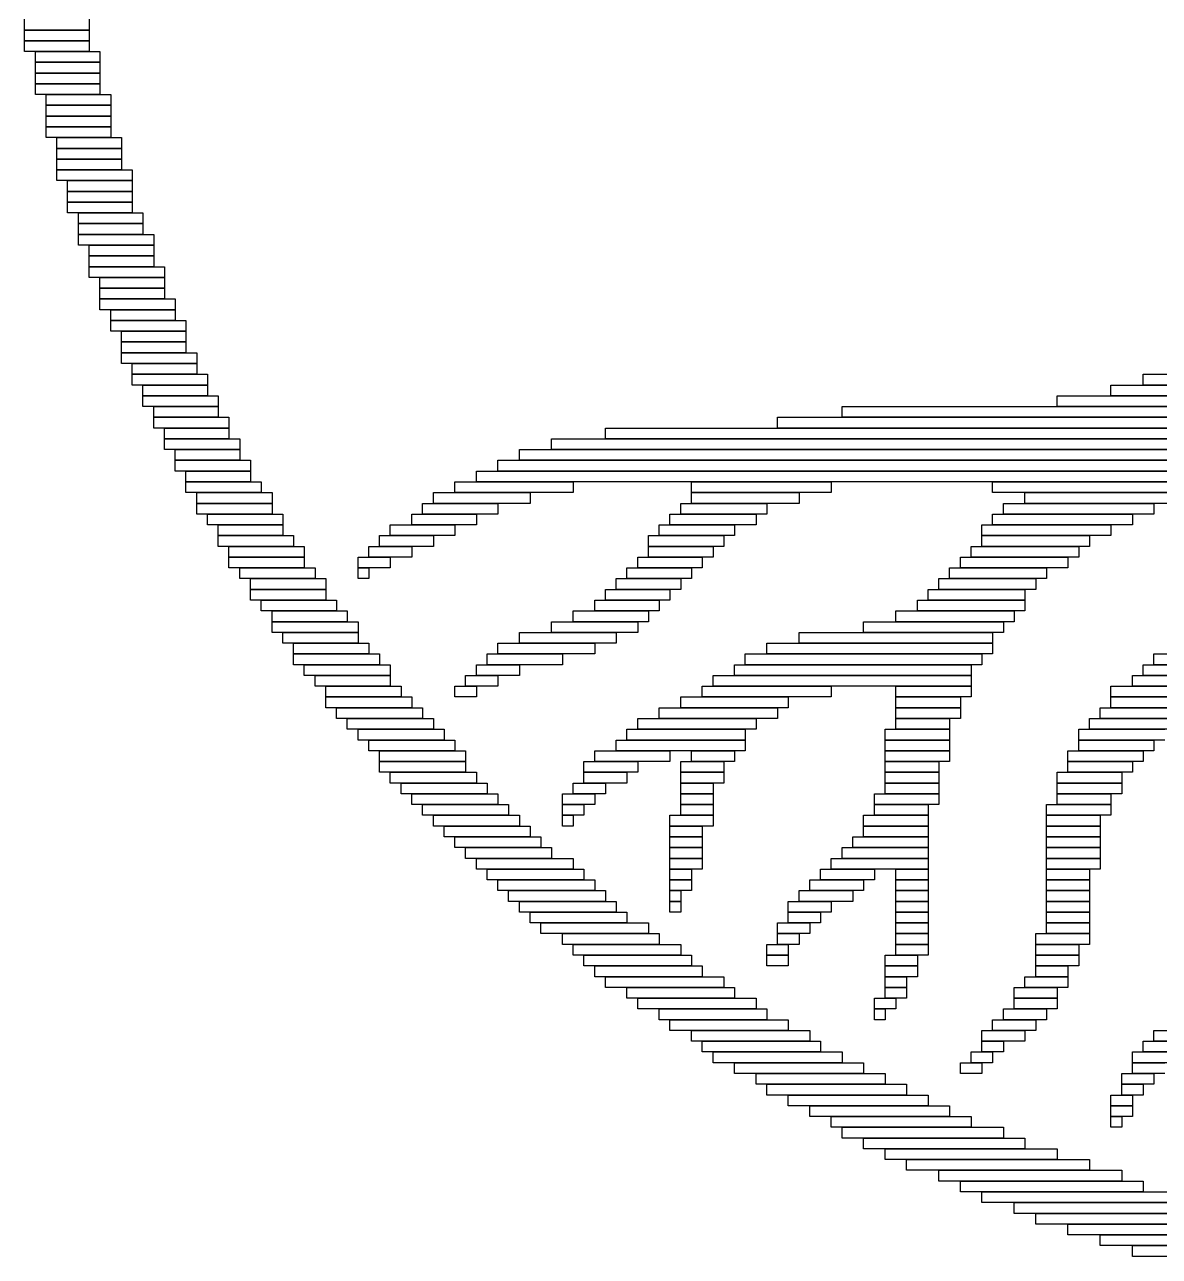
# Model space of a CAD drawing. Extents: x 28 to 995, y 169 to 891.
# Drawn here: x 369 to 474.5, y 177 to 291.5 of the extents above; entities that cross this region are included whole.
import ezdxf

# ---------------------------------------------------------------- set-up
doc = ezdxf.new("R2010")
doc.units = 0

msp = doc.modelspace()

# ---------------------------------------------------------------- linework, layer by layer
for p, q in [((369, 291), (369, 292)), ((375, 292), (375, 291)), ((375, 291), (369, 291)), ((369, 291), (375, 291)), ((369, 290), (369, 291)), ((375, 291), (375, 290)), ((375, 290), (369, 290)), ((369, 290), (375, 290)), ((369, 289), (369, 290)), ((375, 290), (375, 289)), ((375, 289), (369, 289)), ((370, 289), (376, 289)), ((370, 288), (370, 289)), ((376, 289), (376, 288)), ((376, 288), (370, 288)), ((370, 288), (376, 288)), ((370, 287), (370, 288)), ((376, 288), (376, 287)), ((376, 287), (370, 287)), ((370, 287), (376, 287)), ((370, 286), (370, 287)), ((376, 287), (376, 286)), ((376, 286), (370, 286)), ((370, 286), (376, 286)), ((370, 285), (370, 286)), ((376, 286), (376, 285)), ((376, 285), (370, 285)), ((371, 285), (377, 285)), ((371, 284), (371, 285)), ((377, 284), (371, 284)), ((371, 284), (377, 284)), ((371, 283), (371, 284)), ((377, 285), (377, 284)), ((377, 284), (377, 283)), ((377, 283), (371, 283)), ((371, 283), (377, 283)), ((371, 282), (371, 283)), ((377, 283), (377, 282)), ((377, 282), (371, 282)), ((371, 282), (377, 282)), ((371, 281), (371, 282)), ((377, 282), (377, 281)), ((377, 281), (371, 281)), ((372, 281), (378, 281)), ((372, 280), (372, 281)), ((378, 281), (378, 280)), ((378, 280), (372, 280)), ((372, 280), (378, 280)), ((372, 279), (372, 280)), ((378, 280), (378, 279)), ((378, 279), (372, 279)), ((372, 279), (378, 279)), ((372, 278), (372, 279)), ((378, 279), (378, 278)), ((378, 278), (372, 278)), ((372, 278), (379, 278)), ((372, 277), (372, 278)), ((379, 278), (379, 277)), ((379, 277), (372, 277)), ((373, 277), (379, 277)), ((373, 276), (373, 277)), ((379, 276), (373, 276)), ((373, 276), (379, 276)), ((373, 275), (373, 276)), ((379, 277), (379, 276)), ((379, 276), (379, 275)), ((379, 275), (373, 275)), ((373, 275), (379, 275)), ((373, 274), (373, 275)), ((379, 275), (379, 274)), ((379, 274), (373, 274)), ((374, 274), (380, 274)), ((374, 273), (374, 274)), ((380, 274), (380, 273)), ((380, 273), (374, 273)), ((374, 273), (380, 273)), ((374, 272), (374, 273)), ((380, 273), (380, 272)), ((380, 272), (374, 272)), ((374, 272), (381, 272)), ((374, 271), (374, 272)), ((381, 272), (381, 271)), ((381, 271), (374, 271)), ((375, 271), (381, 271)), ((375, 270), (375, 271)), ((381, 271), (381, 270)), ((381, 270), (375, 270)), ((375, 270), (381, 270)), ((375, 269), (375, 270)), ((381, 270), (381, 269)), ((381, 269), (375, 269)), ((375, 269), (382, 269)), ((375, 268), (375, 269)), ((382, 268), (375, 268)), ((376, 268), (382, 268)), ((376, 267), (376, 268)), ((382, 269), (382, 268)), ((382, 268), (382, 267)), ((382, 267), (376, 267)), ((376, 267), (382, 267)), ((376, 266), (376, 267)), ((382, 267), (382, 266)), ((382, 266), (376, 266)), ((376, 266), (383, 266)), ((376, 265), (376, 266)), ((383, 266), (383, 265)), ((383, 265), (376, 265)), ((377, 265), (383, 265)), ((377, 264), (377, 265)), ((383, 265), (383, 264)), ((383, 264), (377, 264)), ((377, 264), (384, 264)), ((377, 263), (377, 264)), ((384, 264), (384, 263)), ((384, 263), (377, 263)), ((378, 263), (384, 263)), ((378, 262), (378, 263)), ((384, 263), (384, 262)), ((384, 262), (378, 262)), ((378, 262), (384, 262)), ((378, 261), (378, 262)), ((384, 262), (384, 261)), ((384, 261), (378, 261)), ((378, 261), (385, 261)), ((378, 260), (378, 261)), ((385, 260), (378, 260)), ((379, 260), (385, 260)), ((379, 259), (379, 260)), ((385, 261), (385, 260)), ((385, 260), (385, 259)), ((385, 259), (379, 259)), ((379, 259), (386, 259)), ((379, 258), (379, 259)), ((386, 259), (386, 258)), ((473, 259), (496, 259)), ((473, 258), (473, 259)), ((386, 258), (379, 258)), ((380, 258), (386, 258)), ((380, 257), (380, 258)), ((386, 258), (386, 257)), ((470, 258), (495, 258)), ((470, 257), (470, 258)), ((496, 258), (473, 258)), ((386, 257), (380, 257)), ((380, 257), (387, 257)), ((380, 256), (380, 257)), ((387, 257), (387, 256)), ((465, 257), (494, 257)), ((465, 256), (465, 257)), ((495, 257), (470, 257)), ((387, 256), (380, 256)), ((381, 256), (387, 256)), ((381, 255), (381, 256)), ((387, 256), (387, 255)), ((445, 256), (493, 256)), ((445, 255), (445, 256)), ((494, 256), (465, 256)), ((387, 255), (381, 255)), ((381, 255), (388, 255)), ((381, 254), (381, 255)), ((388, 255), (388, 254)), ((439, 255), (491, 255)), ((439, 254), (439, 255)), ((493, 255), (445, 255)), ((388, 254), (381, 254)), ((382, 254), (388, 254)), ((382, 253), (382, 254)), ((388, 254), (388, 253)), ((423, 254), (490, 254)), ((423, 253), (423, 254)), ((491, 254), (439, 254)), ((388, 253), (382, 253)), ((382, 253), (389, 253)), ((382, 252), (382, 253)), ((389, 252), (382, 252)), ((383, 252), (389, 252)), ((383, 251), (383, 252)), ((389, 253), (389, 252)), ((389, 252), (389, 251)), ((415, 252), (486, 252)), ((415, 251), (415, 252)), ((418, 253), (488, 253)), ((418, 252), (418, 253)), ((488, 252), (418, 252)), ((490, 253), (423, 253)), ((389, 251), (383, 251)), ((383, 251), (390, 251)), ((383, 250), (383, 251)), ((390, 251), (390, 250)), ((413, 251), (484, 251)), ((413, 250), (413, 251)), ((486, 251), (415, 251)), ((390, 250), (383, 250)), ((384, 250), (390, 250)), ((384, 249), (384, 250)), ((390, 250), (390, 249)), ((411, 250), (482, 250)), ((411, 249), (411, 250)), ((484, 250), (413, 250)), ((390, 249), (384, 249)), ((384, 249), (391, 249)), ((384, 248), (384, 249)), ((391, 249), (391, 248)), ((409, 249), (420, 249)), ((409, 248), (409, 249)), ((482, 249), (411, 249)), ((420, 249), (420, 248)), ((431, 249), (444, 249)), ((431, 248), (431, 249)), ((444, 249), (444, 248)), ((459, 249), (479, 249)), ((459, 248), (459, 249)), ((391, 248), (384, 248)), ((385, 248), (392, 248)), ((385, 247), (385, 248)), ((392, 248), (392, 247)), ((407, 248), (416, 248)), ((407, 247), (407, 248)), ((420, 248), (409, 248)), ((416, 248), (416, 247)), ((444, 248), (431, 248)), ((431, 248), (441, 248)), ((431, 247), (431, 248)), ((441, 248), (441, 247)), ((479, 248), (459, 248)), ((462, 248), (476, 248)), ((462, 247), (462, 248)), ((392, 247), (385, 247)), ((385, 247), (392, 247)), ((385, 246), (385, 247)), ((392, 247), (392, 246)), ((406, 247), (413, 247)), ((406, 246), (406, 247)), ((416, 247), (407, 247)), ((413, 247), (413, 246)), ((430, 247), (438, 247)), ((430, 246), (430, 247)), ((441, 247), (431, 247)), ((438, 247), (438, 246)), ((460, 247), (474, 247)), ((460, 246), (460, 247)), ((476, 247), (462, 247)), ((474, 247), (474, 246)), ((392, 246), (385, 246)), ((386, 246), (393, 246)), ((386, 245), (386, 246)), ((393, 246), (393, 245)), ((405, 246), (411, 246)), ((405, 245), (405, 246)), ((413, 246), (406, 246)), ((411, 246), (411, 245)), ((429, 246), (437, 246)), ((429, 245), (429, 246)), ((438, 246), (430, 246)), ((437, 246), (437, 245)), ((459, 246), (472, 246)), ((459, 245), (459, 246)), ((474, 246), (460, 246)), ((472, 246), (472, 245)), ((393, 245), (386, 245)), ((387, 245), (393, 245)), ((387, 244), (387, 245)), ((393, 244), (387, 244)), ((387, 244), (394, 244)), ((387, 243), (387, 244)), ((393, 245), (393, 244)), ((394, 244), (394, 243)), ((402, 244), (407, 244)), ((402, 243), (402, 244)), ((403, 245), (409, 245)), ((403, 244), (403, 245)), ((409, 244), (403, 244)), ((411, 245), (405, 245)), ((407, 244), (407, 243)), ((409, 245), (409, 244)), ((427, 244), (434, 244)), ((427, 243), (427, 244)), ((428, 245), (435, 245)), ((428, 244), (428, 245)), ((435, 244), (428, 244)), ((437, 245), (429, 245)), ((434, 244), (434, 243)), ((435, 245), (435, 244)), ((458, 245), (470, 245)), ((458, 244), (458, 245)), ((470, 244), (458, 244)), ((458, 244), (468, 244)), ((458, 243), (458, 244)), ((472, 245), (459, 245)), ((468, 244), (468, 243)), ((470, 245), (470, 244)), ((394, 243), (387, 243)), ((388, 243), (395, 243)), ((388, 242), (388, 243)), ((395, 243), (395, 242)), ((401, 243), (405, 243)), ((401, 242), (401, 243)), ((407, 243), (402, 243)), ((405, 243), (405, 242)), ((434, 243), (427, 243)), ((427, 243), (433, 243)), ((427, 242), (427, 243)), ((433, 243), (433, 242)), ((457, 243), (467, 243)), ((457, 242), (457, 243)), ((468, 243), (458, 243)), ((467, 243), (467, 242)), ((395, 242), (388, 242)), ((388, 242), (395, 242)), ((388, 241), (388, 242)), ((395, 242), (395, 241)), ((400, 242), (403, 242)), ((400, 241), (400, 242)), ((405, 242), (401, 242)), ((403, 242), (403, 241)), ((426, 242), (432, 242)), ((426, 241), (426, 242)), ((433, 242), (427, 242)), ((432, 242), (432, 241)), ((456, 242), (466, 242)), ((456, 241), (456, 242)), ((467, 242), (457, 242)), ((466, 242), (466, 241)), ((395, 241), (388, 241)), ((389, 241), (396, 241)), ((389, 240), (389, 241)), ((396, 241), (396, 240)), ((403, 241), (400, 241)), ((400, 241), (401, 241)), ((400, 240), (400, 241)), ((401, 241), (401, 240)), ((425, 241), (431, 241)), ((425, 240), (425, 241)), ((432, 241), (426, 241)), ((431, 241), (431, 240)), ((455, 241), (464, 241)), ((455, 240), (455, 241)), ((466, 241), (456, 241)), ((464, 241), (464, 240)), ((396, 240), (389, 240)), ((390, 240), (397, 240)), ((390, 239), (390, 240)), ((397, 240), (397, 239)), ((401, 240), (400, 240)), ((424, 240), (430, 240)), ((424, 239), (424, 240)), ((431, 240), (425, 240)), ((430, 240), (430, 239)), ((454, 240), (463, 240)), ((454, 239), (454, 240)), ((464, 240), (455, 240)), ((463, 240), (463, 239)), ((397, 239), (390, 239)), ((390, 239), (397, 239)), ((390, 238), (390, 239)), ((397, 239), (397, 238)), ((423, 239), (429, 239)), ((423, 238), (423, 239)), ((430, 239), (424, 239)), ((429, 239), (429, 238)), ((453, 239), (462, 239)), ((453, 238), (453, 239)), ((463, 239), (454, 239)), ((462, 239), (462, 238)), ((397, 238), (390, 238)), ((391, 238), (398, 238)), ((391, 237), (391, 238)), ((398, 238), (398, 237)), ((422, 238), (428, 238)), ((422, 237), (422, 238)), ((429, 238), (423, 238)), ((428, 238), (428, 237)), ((452, 238), (462, 238)), ((452, 237), (452, 238)), ((462, 238), (453, 238)), ((462, 238), (462, 237)), ((398, 237), (391, 237)), ((392, 237), (399, 237)), ((392, 236), (392, 237)), ((399, 236), (392, 236)), ((392, 236), (400, 236)), ((392, 235), (392, 236)), ((399, 237), (399, 236)), ((400, 236), (400, 235)), ((418, 236), (426, 236)), ((418, 235), (418, 236)), ((420, 237), (427, 237)), ((420, 236), (420, 237)), ((427, 236), (420, 236)), ((428, 237), (422, 237)), ((426, 236), (426, 235)), ((427, 237), (427, 236)), ((447, 236), (460, 236)), ((447, 235), (447, 236)), ((450, 237), (461, 237)), ((450, 236), (450, 237)), ((461, 236), (450, 236)), ((462, 237), (452, 237)), ((460, 236), (460, 235)), ((461, 237), (461, 236)), ((400, 235), (392, 235)), ((393, 235), (400, 235)), ((393, 234), (393, 235)), ((400, 235), (400, 234)), ((415, 235), (424, 235)), ((415, 234), (415, 235)), ((426, 235), (418, 235)), ((424, 235), (424, 234)), ((441, 235), (459, 235)), ((441, 234), (441, 235)), ((460, 235), (447, 235)), ((459, 235), (459, 234)), ((400, 234), (393, 234)), ((394, 234), (401, 234)), ((394, 233), (394, 234)), ((401, 234), (401, 233)), ((413, 234), (422, 234)), ((413, 233), (413, 234)), ((424, 234), (415, 234)), ((422, 234), (422, 233)), ((438, 234), (459, 234)), ((438, 233), (438, 234)), ((459, 234), (441, 234)), ((459, 234), (459, 233)), ((401, 233), (394, 233)), ((394, 233), (402, 233)), ((394, 232), (394, 233)), ((402, 233), (402, 232)), ((412, 233), (419, 233)), ((412, 232), (412, 233)), ((422, 233), (413, 233)), ((419, 233), (419, 232)), ((436, 233), (458, 233)), ((436, 232), (436, 233)), ((459, 233), (438, 233)), ((458, 233), (458, 232)), ((474, 233), (490, 233)), ((474, 232), (474, 233)), ((402, 232), (394, 232)), ((395, 232), (403, 232)), ((395, 231), (395, 232)), ((403, 232), (403, 231)), ((411, 232), (415, 232)), ((411, 231), (411, 232)), ((419, 232), (412, 232)), ((415, 232), (415, 231)), ((435, 232), (457, 232)), ((435, 231), (435, 232)), ((458, 232), (436, 232)), ((457, 232), (457, 231)), ((473, 232), (489, 232)), ((473, 231), (473, 232)), ((490, 232), (474, 232)), ((403, 231), (395, 231)), ((396, 231), (403, 231)), ((396, 230), (396, 231)), ((403, 231), (403, 230)), ((410, 231), (413, 231)), ((410, 230), (410, 231)), ((415, 231), (411, 231)), ((413, 231), (413, 230)), ((433, 231), (457, 231)), ((433, 230), (433, 231)), ((457, 231), (435, 231)), ((457, 231), (457, 230)), ((472, 231), (489, 231)), ((472, 230), (472, 231)), ((489, 231), (473, 231)), ((403, 230), (396, 230)), ((397, 230), (404, 230)), ((397, 229), (397, 230)), ((404, 229), (397, 229)), ((397, 229), (405, 229)), ((397, 228), (397, 229)), ((404, 230), (404, 229)), ((405, 229), (405, 228)), ((409, 230), (411, 230)), ((409, 229), (409, 230)), ((411, 229), (409, 229)), ((413, 230), (410, 230)), ((411, 230), (411, 229)), ((430, 229), (440, 229)), ((430, 228), (430, 229)), ((432, 230), (444, 230)), ((432, 229), (432, 230)), ((444, 229), (432, 229)), ((457, 230), (433, 230)), ((440, 229), (440, 228)), ((444, 230), (444, 229)), ((450, 230), (457, 230)), ((450, 229), (450, 230)), ((457, 229), (450, 229)), ((450, 229), (456, 229)), ((450, 228), (450, 229)), ((456, 229), (456, 228)), ((457, 230), (457, 229)), ((470, 230), (488, 230)), ((470, 229), (470, 230)), ((488, 229), (470, 229)), ((470, 229), (480, 229)), ((470, 228), (470, 229)), ((489, 230), (472, 230)), ((405, 228), (397, 228)), ((398, 228), (406, 228)), ((398, 227), (398, 228)), ((406, 228), (406, 227)), ((428, 228), (439, 228)), ((428, 227), (428, 228)), ((440, 228), (430, 228)), ((439, 228), (439, 227)), ((456, 228), (450, 228)), ((450, 228), (456, 228)), ((450, 227), (450, 228)), ((456, 228), (456, 227)), ((469, 228), (478, 228)), ((469, 227), (469, 228)), ((480, 228), (470, 228)), ((406, 227), (398, 227)), ((399, 227), (407, 227)), ((399, 226), (399, 227)), ((407, 227), (407, 226)), ((426, 227), (437, 227)), ((426, 226), (426, 227)), ((439, 227), (428, 227)), ((437, 227), (437, 226)), ((456, 227), (450, 227)), ((450, 227), (455, 227)), ((450, 226), (450, 227)), ((455, 227), (455, 226)), ((468, 227), (476, 227)), ((468, 226), (468, 227)), ((478, 227), (469, 227)), ((407, 226), (399, 226)), ((400, 226), (408, 226)), ((400, 225), (400, 226)), ((408, 226), (408, 225)), ((425, 226), (436, 226)), ((425, 225), (425, 226)), ((437, 226), (426, 226)), ((436, 226), (436, 225)), ((449, 226), (455, 226)), ((449, 225), (449, 226)), ((455, 226), (450, 226)), ((455, 226), (455, 225)), ((467, 226), (475, 226)), ((467, 225), (467, 226)), ((476, 226), (468, 226)), ((408, 225), (400, 225)), ((401, 225), (409, 225)), ((401, 224), (401, 225)), ((409, 225), (409, 224)), ((424, 225), (436, 225)), ((424, 224), (424, 225)), ((436, 225), (425, 225)), ((436, 225), (436, 224)), ((455, 225), (449, 225)), ((449, 225), (455, 225)), ((449, 224), (449, 225)), ((455, 225), (455, 224)), ((475, 225), (467, 225)), ((467, 225), (474, 225)), ((467, 224), (467, 225)), ((474, 225), (474, 224)), ((409, 224), (401, 224)), ((402, 224), (410, 224)), ((402, 223), (402, 224)), ((410, 224), (410, 223)), ((422, 224), (429, 224)), ((422, 223), (422, 224)), ((436, 224), (424, 224)), ((429, 224), (429, 223)), ((431, 224), (435, 224)), ((431, 223), (431, 224)), ((435, 224), (435, 223)), ((455, 224), (449, 224)), ((449, 224), (455, 224)), ((449, 223), (449, 224)), ((455, 224), (455, 223)), ((466, 224), (473, 224)), ((466, 223), (466, 224)), ((474, 224), (467, 224)), ((473, 224), (473, 223)), ((410, 223), (402, 223)), ((402, 223), (410, 223)), ((402, 222), (402, 223)), ((410, 223), (410, 222)), ((421, 223), (426, 223)), ((421, 222), (421, 223)), ((429, 223), (422, 223)), ((426, 223), (426, 222)), ((430, 223), (434, 223)), ((430, 222), (430, 223)), ((435, 223), (431, 223)), ((434, 223), (434, 222)), ((455, 223), (449, 223)), ((449, 223), (454, 223)), ((449, 222), (449, 223)), ((454, 223), (454, 222)), ((473, 223), (466, 223)), ((466, 223), (472, 223)), ((466, 222), (466, 223)), ((472, 223), (472, 222)), ((410, 222), (402, 222)), ((403, 222), (411, 222)), ((403, 221), (403, 222)), ((411, 221), (403, 221)), ((404, 221), (412, 221)), ((404, 220), (404, 221)), ((411, 222), (411, 221)), ((412, 221), (412, 220)), ((420, 221), (423, 221)), ((420, 220), (420, 221)), ((426, 222), (421, 222)), ((421, 222), (425, 222)), ((421, 221), (421, 222)), ((425, 221), (421, 221)), ((423, 221), (423, 220)), ((425, 222), (425, 221)), ((434, 222), (430, 222)), ((430, 222), (434, 222)), ((430, 221), (430, 222)), ((434, 221), (430, 221)), ((430, 221), (433, 221)), ((430, 220), (430, 221)), ((433, 221), (433, 220)), ((434, 222), (434, 221)), ((454, 222), (449, 222)), ((449, 222), (454, 222)), ((449, 221), (449, 222)), ((454, 221), (449, 221)), ((449, 221), (454, 221)), ((449, 220), (449, 221)), ((454, 222), (454, 221)), ((454, 221), (454, 220)), ((465, 222), (471, 222)), ((465, 221), (465, 222)), ((471, 221), (465, 221)), ((465, 221), (471, 221)), ((465, 220), (465, 221)), ((472, 222), (466, 222)), ((471, 222), (471, 221)), ((471, 221), (471, 220)), ((412, 220), (404, 220)), ((405, 220), (413, 220)), ((405, 219), (405, 220)), ((413, 220), (413, 219)), ((419, 220), (422, 220)), ((419, 219), (419, 220)), ((423, 220), (420, 220)), ((422, 220), (422, 219)), ((433, 220), (430, 220)), ((430, 220), (433, 220)), ((430, 219), (430, 220)), ((433, 220), (433, 219)), ((448, 220), (454, 220)), ((448, 219), (448, 220)), ((454, 220), (449, 220)), ((454, 220), (454, 219)), ((471, 220), (465, 220)), ((465, 220), (470, 220)), ((465, 219), (465, 220)), ((470, 220), (470, 219)), ((413, 219), (405, 219)), ((406, 219), (414, 219)), ((406, 218), (406, 219)), ((414, 219), (414, 218)), ((422, 219), (419, 219)), ((419, 219), (421, 219)), ((419, 218), (419, 219)), ((421, 219), (421, 218)), ((433, 219), (430, 219)), ((430, 219), (433, 219)), ((430, 218), (430, 219)), ((433, 219), (433, 218)), ((454, 219), (448, 219)), ((448, 219), (453, 219)), ((448, 218), (448, 219)), ((453, 219), (453, 218)), ((464, 219), (470, 219)), ((464, 218), (464, 219)), ((470, 219), (465, 219)), ((470, 219), (470, 218)), ((414, 218), (406, 218)), ((407, 218), (415, 218)), ((407, 217), (407, 218)), ((415, 218), (415, 217)), ((421, 218), (419, 218)), ((419, 218), (420, 218)), ((419, 217), (419, 218)), ((420, 218), (420, 217)), ((429, 218), (433, 218)), ((429, 217), (429, 218)), ((433, 218), (430, 218)), ((433, 218), (433, 217)), ((447, 218), (453, 218)), ((447, 217), (447, 218)), ((453, 218), (448, 218)), ((453, 218), (453, 217)), ((470, 218), (464, 218)), ((464, 218), (469, 218)), ((464, 217), (464, 218)), ((469, 218), (469, 217)), ((415, 217), (407, 217)), ((408, 217), (416, 217)), ((408, 216), (408, 217)), ((416, 217), (416, 216)), ((420, 217), (419, 217)), ((433, 217), (429, 217)), ((429, 217), (432, 217)), ((429, 216), (429, 217)), ((432, 217), (432, 216)), ((453, 217), (447, 217)), ((447, 217), (453, 217)), ((447, 216), (447, 217)), ((453, 217), (453, 216)), ((469, 217), (464, 217)), ((464, 217), (469, 217)), ((464, 216), (464, 217)), ((469, 217), (469, 216)), ((416, 216), (408, 216)), ((409, 216), (417, 216)), ((409, 215), (409, 216)), ((417, 216), (417, 215)), ((432, 216), (429, 216)), ((429, 216), (432, 216)), ((429, 215), (429, 216)), ((432, 216), (432, 215)), ((446, 216), (453, 216)), ((446, 215), (446, 216)), ((453, 216), (447, 216)), ((453, 216), (453, 215)), ((469, 216), (464, 216)), ((464, 216), (469, 216)), ((464, 215), (464, 216)), ((469, 216), (469, 215)), ((417, 215), (409, 215)), ((410, 215), (418, 215)), ((410, 214), (410, 215)), ((418, 215), (418, 214)), ((432, 215), (429, 215)), ((429, 215), (432, 215)), ((429, 214), (429, 215)), ((432, 215), (432, 214)), ((445, 215), (453, 215)), ((445, 214), (445, 215)), ((453, 215), (446, 215)), ((453, 215), (453, 214)), ((469, 215), (464, 215)), ((464, 215), (469, 215)), ((464, 214), (464, 215)), ((469, 215), (469, 214)), ((418, 214), (410, 214)), ((411, 214), (420, 214)), ((411, 213), (411, 214)), ((420, 213), (411, 213)), ((412, 213), (421, 213)), ((412, 212), (412, 213)), ((420, 214), (420, 213)), ((421, 213), (421, 212)), ((432, 214), (429, 214)), ((429, 214), (432, 214)), ((429, 213), (429, 214)), ((432, 213), (429, 213)), ((429, 213), (431, 213)), ((429, 212), (429, 213)), ((431, 213), (431, 212)), ((432, 214), (432, 213)), ((443, 213), (448, 213)), ((443, 212), (443, 213)), ((444, 214), (453, 214)), ((444, 213), (444, 214)), ((453, 213), (444, 213)), ((453, 214), (445, 214)), ((448, 213), (448, 212)), ((450, 213), (453, 213)), ((450, 212), (450, 213)), ((453, 214), (453, 213)), ((453, 213), (453, 212)), ((469, 214), (464, 214)), ((464, 214), (469, 214)), ((464, 213), (464, 214)), ((469, 213), (464, 213)), ((464, 213), (468, 213)), ((464, 212), (464, 213)), ((468, 213), (468, 212)), ((469, 214), (469, 213)), ((421, 212), (412, 212)), ((413, 212), (422, 212)), ((413, 211), (413, 212)), ((422, 212), (422, 211)), ((431, 212), (429, 212)), ((429, 212), (431, 212)), ((429, 211), (429, 212)), ((431, 212), (431, 211)), ((442, 212), (447, 212)), ((442, 211), (442, 212)), ((448, 212), (443, 212)), ((447, 212), (447, 211)), ((453, 212), (450, 212)), ((450, 212), (453, 212)), ((450, 211), (450, 212)), ((453, 212), (453, 211)), ((468, 212), (464, 212)), ((464, 212), (468, 212)), ((464, 211), (464, 212)), ((468, 212), (468, 211)), ((422, 211), (413, 211)), ((414, 211), (423, 211)), ((414, 210), (414, 211)), ((423, 211), (423, 210)), ((431, 211), (429, 211)), ((429, 211), (430, 211)), ((429, 210), (429, 211)), ((430, 211), (430, 210)), ((441, 211), (446, 211)), ((441, 210), (441, 211)), ((447, 211), (442, 211)), ((446, 211), (446, 210)), ((453, 211), (450, 211)), ((450, 211), (453, 211)), ((450, 210), (450, 211)), ((453, 211), (453, 210)), ((468, 211), (464, 211)), ((464, 211), (468, 211)), ((464, 210), (464, 211)), ((468, 211), (468, 210)), ((423, 210), (414, 210)), ((415, 210), (424, 210)), ((415, 209), (415, 210)), ((424, 210), (424, 209)), ((430, 210), (429, 210)), ((429, 210), (430, 210)), ((429, 209), (429, 210)), ((430, 210), (430, 209)), ((440, 210), (444, 210)), ((440, 209), (440, 210)), ((446, 210), (441, 210)), ((444, 210), (444, 209)), ((453, 210), (450, 210)), ((450, 210), (453, 210)), ((450, 209), (450, 210)), ((453, 210), (453, 209)), ((468, 210), (464, 210)), ((464, 210), (468, 210)), ((464, 209), (464, 210)), ((468, 210), (468, 209)), ((424, 209), (415, 209)), ((416, 209), (425, 209)), ((416, 208), (416, 209)), ((425, 209), (425, 208)), ((430, 209), (429, 209)), ((444, 209), (440, 209)), ((440, 209), (443, 209)), ((440, 208), (440, 209)), ((443, 209), (443, 208)), ((453, 209), (450, 209)), ((450, 209), (453, 209)), ((450, 208), (450, 209)), ((453, 209), (453, 208)), ((468, 209), (464, 209)), ((464, 209), (468, 209)), ((464, 208), (464, 209)), ((468, 209), (468, 208)), ((425, 208), (416, 208)), ((417, 208), (427, 208)), ((417, 207), (417, 208)), ((427, 208), (427, 207)), ((439, 208), (442, 208)), ((439, 207), (439, 208)), ((443, 208), (440, 208)), ((442, 208), (442, 207)), ((453, 208), (450, 208)), ((450, 208), (453, 208)), ((450, 207), (450, 208)), ((453, 208), (453, 207)), ((468, 208), (464, 208)), ((464, 208), (468, 208)), ((464, 207), (464, 208)), ((468, 208), (468, 207)), ((427, 207), (417, 207)), ((419, 207), (428, 207)), ((419, 206), (419, 207)), ((428, 207), (428, 206)), ((442, 207), (439, 207)), ((439, 207), (441, 207)), ((439, 206), (439, 207)), ((441, 207), (441, 206)), ((453, 207), (450, 207)), ((450, 207), (453, 207)), ((450, 206), (450, 207)), ((453, 207), (453, 206)), ((463, 207), (468, 207)), ((463, 206), (463, 207)), ((468, 207), (464, 207)), ((468, 207), (468, 206)), ((428, 206), (419, 206)), ((420, 206), (430, 206)), ((420, 205), (420, 206)), ((430, 205), (420, 205)), ((421, 205), (431, 205)), ((421, 204), (421, 205)), ((430, 206), (430, 205)), ((431, 205), (431, 204)), ((438, 206), (440, 206)), ((438, 205), (438, 206)), ((440, 205), (438, 205)), ((438, 205), (440, 205)), ((438, 204), (438, 205)), ((441, 206), (439, 206)), ((440, 206), (440, 205)), ((440, 205), (440, 204)), ((449, 205), (452, 205)), ((449, 204), (449, 205)), ((453, 206), (450, 206)), ((450, 206), (453, 206)), ((450, 205), (450, 206)), ((453, 205), (450, 205)), ((452, 205), (452, 204)), ((453, 206), (453, 205)), ((468, 206), (463, 206)), ((463, 206), (467, 206)), ((463, 205), (463, 206)), ((467, 205), (463, 205)), ((463, 205), (467, 205)), ((463, 204), (463, 205)), ((467, 206), (467, 205)), ((467, 205), (467, 204)), ((431, 204), (421, 204)), ((422, 204), (432, 204)), ((422, 203), (422, 204)), ((432, 204), (432, 203)), ((440, 204), (438, 204)), ((452, 204), (449, 204)), ((449, 204), (452, 204)), ((449, 203), (449, 204)), ((452, 204), (452, 203)), ((467, 204), (463, 204)), ((463, 204), (466, 204)), ((463, 203), (463, 204)), ((466, 204), (466, 203)), ((432, 203), (422, 203)), ((423, 203), (434, 203)), ((423, 202), (423, 203)), ((434, 203), (434, 202)), ((452, 203), (449, 203)), ((449, 203), (451, 203)), ((449, 202), (449, 203)), ((451, 203), (451, 202)), ((462, 203), (466, 203)), ((462, 202), (462, 203)), ((466, 203), (463, 203)), ((466, 203), (466, 202)), ((434, 202), (423, 202)), ((425, 202), (435, 202)), ((425, 201), (425, 202)), ((435, 202), (435, 201)), ((451, 202), (449, 202)), ((449, 202), (451, 202)), ((449, 201), (449, 202)), ((451, 202), (451, 201)), ((461, 202), (465, 202)), ((461, 201), (461, 202)), ((466, 202), (462, 202)), ((465, 202), (465, 201)), ((435, 201), (425, 201)), ((426, 201), (437, 201)), ((426, 200), (426, 201)), ((437, 201), (437, 200)), ((448, 201), (450, 201)), ((448, 200), (448, 201)), ((451, 201), (449, 201)), ((450, 201), (450, 200)), ((465, 201), (461, 201)), ((461, 201), (465, 201)), ((461, 200), (461, 201)), ((465, 201), (465, 200)), ((437, 200), (426, 200)), ((428, 200), (438, 200)), ((428, 199), (428, 200)), ((438, 200), (438, 199)), ((450, 200), (448, 200)), ((448, 200), (449, 200)), ((448, 199), (448, 200)), ((449, 200), (449, 199)), ((460, 200), (464, 200)), ((460, 199), (460, 200)), ((465, 200), (461, 200)), ((464, 200), (464, 199)), ((438, 199), (428, 199)), ((429, 199), (440, 199)), ((429, 198), (429, 199)), ((440, 199), (440, 198)), ((449, 199), (448, 199)), ((459, 199), (463, 199)), ((459, 198), (459, 199)), ((464, 199), (460, 199)), ((463, 199), (463, 198)), ((440, 198), (429, 198)), ((431, 198), (442, 198)), ((431, 197), (431, 198)), ((442, 197), (431, 197)), ((432, 197), (443, 197)), ((432, 196), (432, 197)), ((442, 198), (442, 197)), ((443, 197), (443, 196)), ((458, 198), (462, 198)), ((458, 197), (458, 198)), ((462, 197), (458, 197)), ((458, 197), (460, 197)), ((458, 196), (458, 197)), ((463, 198), (459, 198)), ((460, 197), (460, 196)), ((462, 198), (462, 197)), ((473, 197), (478, 197)), ((473, 196), (473, 197)), ((474, 198), (479, 198)), ((474, 197), (474, 198)), ((479, 197), (474, 197)), ((443, 196), (432, 196)), ((433, 196), (445, 196)), ((433, 195), (433, 196)), ((445, 196), (445, 195)), ((457, 196), (459, 196)), ((457, 195), (457, 196)), ((460, 196), (458, 196)), ((459, 196), (459, 195)), ((472, 196), (477, 196)), ((472, 195), (472, 196)), ((478, 196), (473, 196)), ((445, 195), (433, 195)), ((435, 195), (447, 195)), ((435, 194), (435, 195)), ((447, 195), (447, 194)), ((456, 195), (458, 195)), ((456, 194), (456, 195)), ((459, 195), (457, 195)), ((458, 195), (458, 194)), ((477, 195), (472, 195)), ((472, 195), (475, 195)), ((472, 194), (472, 195)), ((447, 194), (435, 194)), ((437, 194), (449, 194)), ((437, 193), (437, 194)), ((449, 194), (449, 193)), ((458, 194), (456, 194)), ((471, 194), (474, 194)), ((471, 193), (471, 194)), ((475, 194), (472, 194)), ((474, 194), (474, 193)), ((449, 193), (437, 193)), ((438, 193), (451, 193)), ((438, 192), (438, 193)), ((451, 193), (451, 192)), ((474, 193), (471, 193)), ((471, 193), (473, 193)), ((471, 192), (471, 193)), ((473, 193), (473, 192)), ((451, 192), (438, 192)), ((440, 192), (453, 192)), ((440, 191), (440, 192)), ((453, 192), (453, 191)), ((470, 192), (472, 192)), ((470, 191), (470, 192)), ((473, 192), (471, 192)), ((472, 192), (472, 191)), ((453, 191), (440, 191)), ((442, 191), (455, 191)), ((442, 190), (442, 191)), ((455, 191), (455, 190)), ((472, 191), (470, 191)), ((470, 191), (472, 191)), ((470, 190), (470, 191)), ((472, 191), (472, 190)), ((455, 190), (442, 190)), ((444, 190), (457, 190)), ((444, 189), (444, 190)), ((457, 189), (444, 189)), ((445, 189), (460, 189)), ((445, 188), (445, 189)), ((457, 190), (457, 189)), ((460, 189), (460, 188)), ((472, 190), (470, 190)), ((470, 190), (471, 190)), ((470, 189), (470, 190)), ((471, 189), (470, 189)), ((471, 190), (471, 189)), ((460, 188), (445, 188)), ((447, 188), (462, 188)), ((447, 187), (447, 188)), ((462, 188), (462, 187)), ((462, 187), (447, 187)), ((449, 187), (465, 187)), ((449, 186), (449, 187)), ((465, 187), (465, 186)), ((465, 186), (449, 186)), ((451, 186), (468, 186)), ((451, 185), (451, 186)), ((468, 186), (468, 185)), ((468, 185), (451, 185)), ((454, 185), (471, 185)), ((454, 184), (454, 185)), ((471, 185), (471, 184)), ((471, 184), (454, 184)), ((456, 184), (473, 184)), ((456, 183), (456, 184)), ((473, 184), (473, 183)), ((473, 183), (456, 183)), ((458, 183), (477, 183)), ((458, 182), (458, 183)), ((477, 182), (458, 182)), ((461, 182), (482, 182)), ((461, 181), (461, 182)), ((482, 181), (461, 181)), ((463, 181), (486, 181)), ((463, 180), (463, 181)), ((486, 180), (463, 180)), ((466, 180), (492, 180)), ((466, 179), (466, 180)), ((492, 179), (466, 179)), ((469, 179), (501, 179)), ((469, 178), (469, 179)), ((501, 178), (469, 178)), ((472, 178), (550, 178)), ((472, 177), (472, 178)), ((550, 177), (472, 177))]:
    msp.add_line(p, q)

doc.saveas('drawing.dxf')
